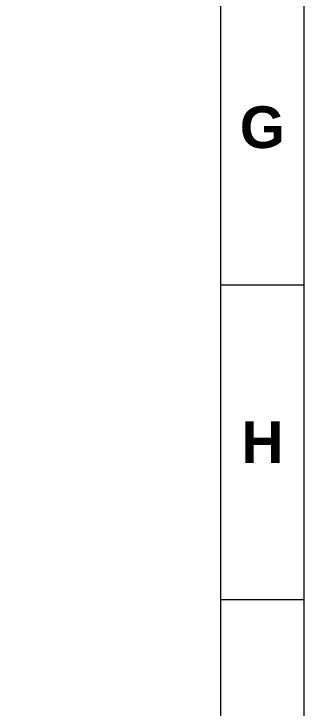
# Model space of a CAD drawing. Header units: inches. Extents: x -98933 to 1585249, y -3352739 to 192771.
# Drawn here: x 55617.3 to 55817.4, y 49135.4 to 49613.8 of the extents above; entities that cross this region are included whole.
import ezdxf

# ---------------------------------------------------------------- set-up
doc = ezdxf.new("R2010")
doc.units = ezdxf.units.IN
doc.header["$MEASUREMENT"] = 0
for name, color, linetype, lineweight in [('Inline', 7, 'Continuous', 0), ('Outline', 7, 'Continuous', 0), ('Scale', 7, 'Continuous', 0), ('Scale_Text', 7, 'Continuous', 0), ('Titelblk', 7, 'Continuous', 25), ('TITLE', 7, 'Continuous', 20)]:
    doc.layers.add(name, color=color, linetype=linetype, lineweight=lineweight)
doc.styles.get("Standard").update_dxf_attribs({"font": 'arialbd.ttf', "height": 24})

# ---------------------------------------------------------------- blocks, each defined once
blk = doc.blocks.new('PAGE')
at = {"layer": 'Inline', "color": 252, "lineweight": 15}
blk.add_lwpolyline([(178051640.63, 22656441.11), (178051640.63, 22657235.79), (178050505.36, 22657235.79), (178050505.36, 22656441.11)], close=True, dxfattribs=at)
at = {"layer": 'Outline', "color": 252, "lineweight": 15}
blk.add_line((178051662.57, 22656424.24), (178051662.57, 22657252.66), dxfattribs=at)
at = {"layer": 'Scale', "color": 252, "lineweight": 9}
for p, q in [((178051640.63, 22656672.88), (178051662.57, 22656672.88)), ((178051640.63, 22656590.1), (178051662.57, 22656590.1))]:
    blk.add_line(p, q, dxfattribs=at)
at = {"layer": 'Scale_Text', "color": 252, "lineweight": 13, "char_height": 10.97, "width": 8.3603, "attachment_point": 5}
for s, insert in [('G', (178051651.6, 22656714.27)), ('H', (178051651.6, 22656631.49))]:
    blk.add_mtext(s, dxfattribs=dict(at, insert=insert))
blk = doc.blocks.new('Title')
at = {"layer": 'Titelblk', "color": 3, "linetype": 'Continuous', "lineweight": 0, "xscale": 3.014611567961765, "yscale": 3.014611567959946, "zscale": 3.014611567966516}
blk.add_blockref('PAGE', (-536855255.83, -68388223.96), dxfattribs=at)

msp = doc.modelspace()

# ---------------------------------------------------------------- block references
at = {"layer": 'TITLE', "xscale": 0.8687062987337413, "yscale": 0.8687062987337413, "zscale": 0.8687062915455503}
msp.add_blockref('Title', (141518.83, 125139.9), dxfattribs=at)

doc.saveas('drawing.dxf')
